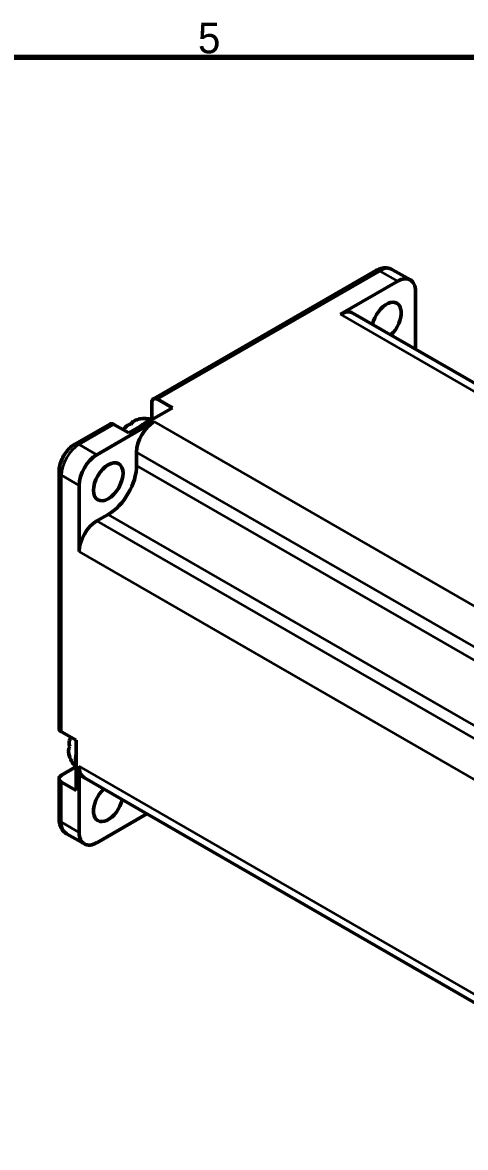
# Model space of a CAD drawing. Header units: millimetres. Extents: x -703 to 635, y -85 to 385.
# Drawn here: x -337.6 to -284.5, y 242.1 to 377.1 of the extents above; entities that cross this region are included whole.
import ezdxf

# ---------------------------------------------------------------- set-up
doc = ezdxf.new("R2010")
doc.units = ezdxf.units.MM
doc.header["$LTSCALE"] = 1.2
for name, color, linetype, lineweight in [('경계(ISO)', 7, 'Continuous', 70), ('외형선(ISO)', 7, 'Continuous', 50), ('좁은 외형선(ISO)', 7, 'Continuous', 35)]:
    doc.layers.add(name, color=color, linetype=linetype, lineweight=lineweight)
doc.styles.add('레이블 문자 (JIS)', font='')
doc.styles.get('레이블 문자 (JIS)').set_extended_font_data('Gulim')

# ---------------------------------------------------------------- blocks, each defined once
blk = doc.blocks.new('경계 Default Border')
at = {"layer": '경계(ISO)', "flags": 128}
blk.add_lwpolyline([(10, 10), (10, 287), (410, 287), (410, 10), (10, 10)], dxfattribs=at)
at = {"layer": '경계(ISO)', "insert": (314.13, 287.33), "char_height": 3, "attachment_point": 7, "style": '레이블 문자 (JIS)'}
blk.add_mtext('5', dxfattribs=at)

msp = doc.modelspace()

# ---------------------------------------------------------------- linework, layer by layer
at = {"layer": '외형선(ISO)', "color": 0}
for p, q in [((-321.897, 331.934), (-295.24, 347.325)), ((-291.118, 346.2), (-293.24, 347.424)), ((-299.498, 342.079), (-292.618, 346.051)), ((-290.497, 344.826), (-290.497, 337.896)), ((-267.093, 324.384), (-297.998, 342.227)), ((-319.63, 330.864), (-324.862, 327.843)), ((-322.105, 331.477), (-322.105, 329.466)), ((-321.397, 331.885), (-319.63, 330.864)), ((-331.302, 326.505), (-327.13, 328.913)), ((-328.681, 325.23), (-321.801, 329.203)), ((-324.862, 327.843), (-326.63, 328.864)), ((-323.922, 325.528), (-323.922, 323.953)), ((-333.216, 323.189), (-333.216, 292.407)), ((-330.802, 313.612), (-330.802, 321.556)), ((-327.316, 318.074), (-328.681, 317.286)), ((-332.923, 291.999), (-331.156, 290.978)), ((-331.156, 290.978), (-331.156, 284.936)), ((-331.182, 287.779), (-332.923, 286.773)), ((-330.802, 279.915), (-330.802, 287.859)), ((-333.216, 286.365), (-333.216, 281.548)), ((-330.181, 286.486), (-279.976, 257.5)), ((-331.156, 284.936), (-332.923, 285.957)), ((-322.679, 282.155), (-328.681, 278.69)), ((-330.181, 278.542), (-332.302, 279.766))]:
    msp.add_line(p, q, dxfattribs=at)
for centre, start, end in [((-322.953, 326.537), 73.15096, 101.26179), ((-322.953, 326.537), 138.73821, 146.6773), ((-329.07, 289.978), 153.3227, 161.26179), ((-329.07, 289.978), 198.73821, 226.84904)]:
    msp.add_arc(centre, 3.05, start, end, dxfattribs=at)
for centre, major_axis, start_param, end_param in [((-292.618, 343.602), (1.5, 2.598), 5.4977871, 7.0685835), ((-293.983, 341.238), (1.25, 2.165), 4.2340708, 8.3322998), ((-299.498, 339.629), (1.5, 2.598), 0, 0.7853982), ((-321.397, 331.068), (-0.5, 0.866), 5.4977871, 7.0685835), ((-322.953, 328.578), (-1.747, 0), 5.0221657, 5.9734086), ((-322.387, 326.863), (-1.472, 2.549), 6.0537134, 6.145922), ((-326.63, 328.047), (-0.5, 0.866), 5.4977871, 6.2831853), ((-323.519, 326.21), (-1.472, 2.549), 6.0537134, 6.4765888), ((-321.801, 326.753), (-1.5, -2.598), 3.9269908, 5.4977871), ((-322.953, 326.537), (1.525, 2.641), 0.5286195, 1.0421768), ((-328.681, 322.781), (1.5, 2.598), 0.7853982, 2.3561945), ((-327.316, 321.993), (-2.4, -4.157), 0.7853982, 2.3561945), ((-328.681, 314.836), (-1.5, -2.598), 3.9269908, 5.4977871), ((-332.216, 292.407), (-1, 0), 0, 0.7853982), ((-330.837, 288.958), (-0.874, 1.513), 0.3097767, 1.2610197), ((-329.07, 290.631), (-2.943, 0), 6.0897819, 6.5126572), ((-329.07, 289.325), (-2.943, 0), 0.1372633, 0.2294719), ((-329.07, 289.978), (1.525, 2.641), 2.0994159, 2.6129731), ((-328.681, 289.084), (-1.5, -2.598), 5.4977871, 6.2831853), ((-332.216, 286.365), (-1, 0), 5.4977871, 7.0685835), ((-327.316, 283.503), (-1.25, -2.165), 4.2340708, 8.3322998), ((-328.681, 281.14), (-1.5, -2.598), 5.4977871, 7.0685835)]:
    msp.add_ellipse(centre, major_axis=major_axis, ratio=0.5773503, start_param=start_param, end_param=end_param, dxfattribs=at)
msp.add_ellipse((-327.316, 321.993), major_axis=(1.25, 2.165), ratio=0.5773503, dxfattribs=at)
for points, knots in [([(-295.24, 347.325), (-295.126, 347.391), (-295.008, 347.449), (-294.762, 347.546), (-294.634, 347.585), (-294.367, 347.639), (-294.229, 347.654), (-293.944, 347.65), (-293.799, 347.632), (-293.512, 347.557), (-293.37, 347.5), (-293.24, 347.424)], [4.71238898, 4.71238898, 4.71238898, 4.71238898, 4.86946861, 4.86946861, 5.02654825, 5.02654825, 5.18362788, 5.18362788, 5.34070751, 5.34070751, 5.49778714, 5.49778714, 5.49778714, 5.49778714]), ([(-333.216, 323.189), (-333.216, 323.451), (-333.181, 323.712), (-333.057, 324.226), (-332.967, 324.48), (-332.741, 324.968), (-332.605, 325.204), (-332.295, 325.644), (-332.12, 325.848), (-331.737, 326.213), (-331.529, 326.374), (-331.302, 326.505)], [3.1415927, 3.1415927, 3.1415927, 3.1415927, 3.4557519, 3.4557519, 3.7699112, 3.7699112, 4.0840704, 4.0840704, 4.3982297, 4.3982297, 4.712389, 4.712389, 4.712389, 4.712389]), ([(-332.302, 279.766), (-332.433, 279.842), (-332.553, 279.936), (-332.762, 280.147), (-332.85, 280.264), (-332.995, 280.508), (-333.052, 280.636), (-333.138, 280.894), (-333.168, 281.024), (-333.207, 281.286), (-333.216, 281.417), (-333.216, 281.548)], [2.35619449, 2.35619449, 2.35619449, 2.35619449, 2.51327412, 2.51327412, 2.67035376, 2.67035376, 2.82743339, 2.82743339, 2.98451302, 2.98451302, 3.14159265, 3.14159265, 3.14159265, 3.14159265])]:
    msp.add_open_spline(points, degree=3, knots=knots, dxfattribs=at)
at = {"layer": '좁은 외형선(ISO)', "color": 0}
for p, q in [((-321.397, 331.885), (-294.74, 347.276)), ((-292.618, 346.051), (-294.74, 347.276)), ((-267.971, 323.877), (-299.498, 342.079)), ((-330.802, 326.455), (-326.63, 328.864)), ((-283.082, 306.849), (-321.801, 329.203)), ((-330.802, 326.455), (-328.681, 325.23)), ((-273.717, 296.543), (-323.922, 325.528)), ((-273.717, 294.967), (-323.922, 323.953)), ((-332.923, 291.999), (-332.923, 322.781)), ((-330.802, 321.556), (-332.923, 322.781)), ((-278.476, 288.3), (-328.681, 317.286)), ((-277.111, 289.088), (-327.316, 318.074)), ((-280.597, 284.626), (-330.802, 313.612)), ((-280.597, 258.874), (-330.802, 287.859)), ((-332.923, 281.14), (-332.923, 285.957)), ((-332.923, 281.14), (-330.802, 279.915))]:
    msp.add_line(p, q, dxfattribs=at)
for centre, major_axis, start_param, end_param in [((-294.74, 346.459), (-0.5, 0.866), 5.4977871, 6.2831853), ((-294.74, 344.826), (1.5, 2.598), 0, 0.7853982), ((-330.802, 324.006), (1.5, 2.598), 0.7853982, 2.3561945), ((-330.802, 325.639), (-0.5, 0.866), 5.4977871, 6.2831853), ((-332.216, 323.189), (-1, 0), 0, 0.7853982), ((-332.216, 281.548), (-1, 0), 0, 0.7853982), ((-330.802, 282.364), (-1.5, -2.598), 5.4977871, 6.2831853)]:
    msp.add_ellipse(centre, major_axis=major_axis, ratio=0.5773503, start_param=start_param, end_param=end_param, dxfattribs=at)

# ---------------------------------------------------------------- block references
at = {"color": 0, "xscale": 1.2289725, "yscale": 1.2289725, "zscale": 1.2289725}
msp.add_blockref('경계 Default Border', (-702.623, 20.232), dxfattribs=at)

doc.saveas('drawing.dxf')
